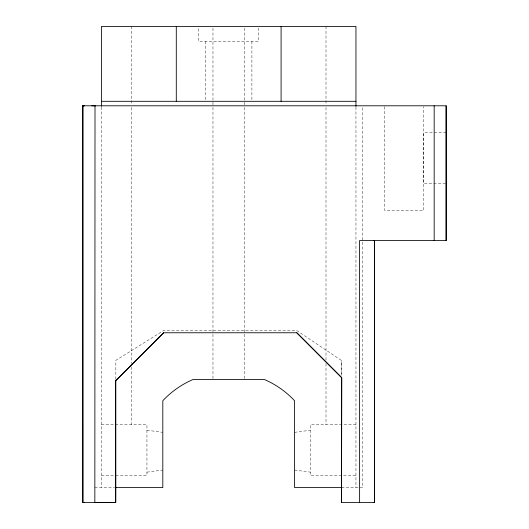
<?xml version="1.0" encoding="UTF-8"?>
<svg xmlns="http://www.w3.org/2000/svg" width="529" height="529" viewBox="0 0 529 529"><rect width="100%" height="100%" fill="white"/><g stroke="black" fill="none" stroke-linecap="round" stroke-linejoin="round"><path stroke-width="0.4" stroke-dasharray="2.65 1.98" d="M115.831 379.28L115.851 360.375L163.778 330.453L296.637 330.433L341.549 360.527L341.549 375.392M341.549 375.372L341.549 360.527M384.768 106.62L384.768 210.602L423.696 210.602L423.696 106.62M294.567 432.332L310.437 430.236M146.943 472.146L162.813 470.05M446.152 132.746L423.696 132.746L423.696 183.649L446.152 183.649M101.429 424.694L146.943 424.694L146.943 475.597L115.249 475.597M355.951 424.694L310.437 424.694L310.437 475.597L355.951 475.597M101.429 475.597L114.436 475.597M94.77 487.573L114.528 487.579M341.549 487.573L362.61 487.579L362.312 106.627M146.943 430.242L162.813 432.338M294.567 470.056L310.437 472.152M355.951 107.083L355.951 487.579M326.003 26.45L326.003 104.114M326.003 107.42L326.003 360.249M326.003 363.555L326.003 424.694M258.615 28.024L258.615 41.421L198.765 41.421L198.765 28.024M251.897 41.421L251.897 101.31M244.411 28.103L244.411 106.488M244.411 107.314L244.411 333.396M244.411 334.222L244.411 379.604M212.969 28.103L212.969 106.488M212.969 107.314L212.969 333.396M212.969 334.222L212.969 378.777M205.483 41.421L205.483 101.31M131.371 26.45L131.371 104.114M131.371 107.42L131.371 363.555M131.371 366.861L131.371 424.694M101.429 107.083L101.429 487.579"/><path stroke-width="0.79" d="M115.712 487.573L115.712 380.682L163.62 332.761L296.795 332.767L341.708 377.686L341.549 502.55L341.549 487.685M115.725 487.758L115.712 502.55L82.868 502.537L82.848 105.8L82.868 502.537L84.468 502.543M434.177 240.536L434.177 105.793M94.889 105.8L446.145 105.793L446.152 240.536L359.601 240.543L359.621 502.543M163.626 332.767L115.712 380.682L115.712 502.543L94.843 502.543L95.008 105.793L83.317 105.8M341.549 487.573L341.708 377.686L296.795 332.761M82.848 105.8L83.258 105.8M101.429 101.31L355.951 101.31M83 105.8L84.455 105.8M91.788 105.8L95.498 105.8M374.063 240.536L374.572 240.536L374.592 502.537L341.549 502.55M445.742 240.536L446.152 240.536L446.145 105.793M115.342 487.579L162.813 487.579L162.813 400.737A90.175 90.175 0 0 1 192.781 379.604L264.599 379.604A90.175 90.175 0 0 1 294.567 400.737L294.567 487.579L342.032 487.579M374.043 240.536L374.572 240.536M374.076 502.537L374.585 502.537L374.552 240.536M355.951 106.263L355.951 26.45L101.429 26.45L101.429 106.263M281.091 26.45L281.091 101.31M176.289 26.45L176.289 101.31"/></g></svg>
